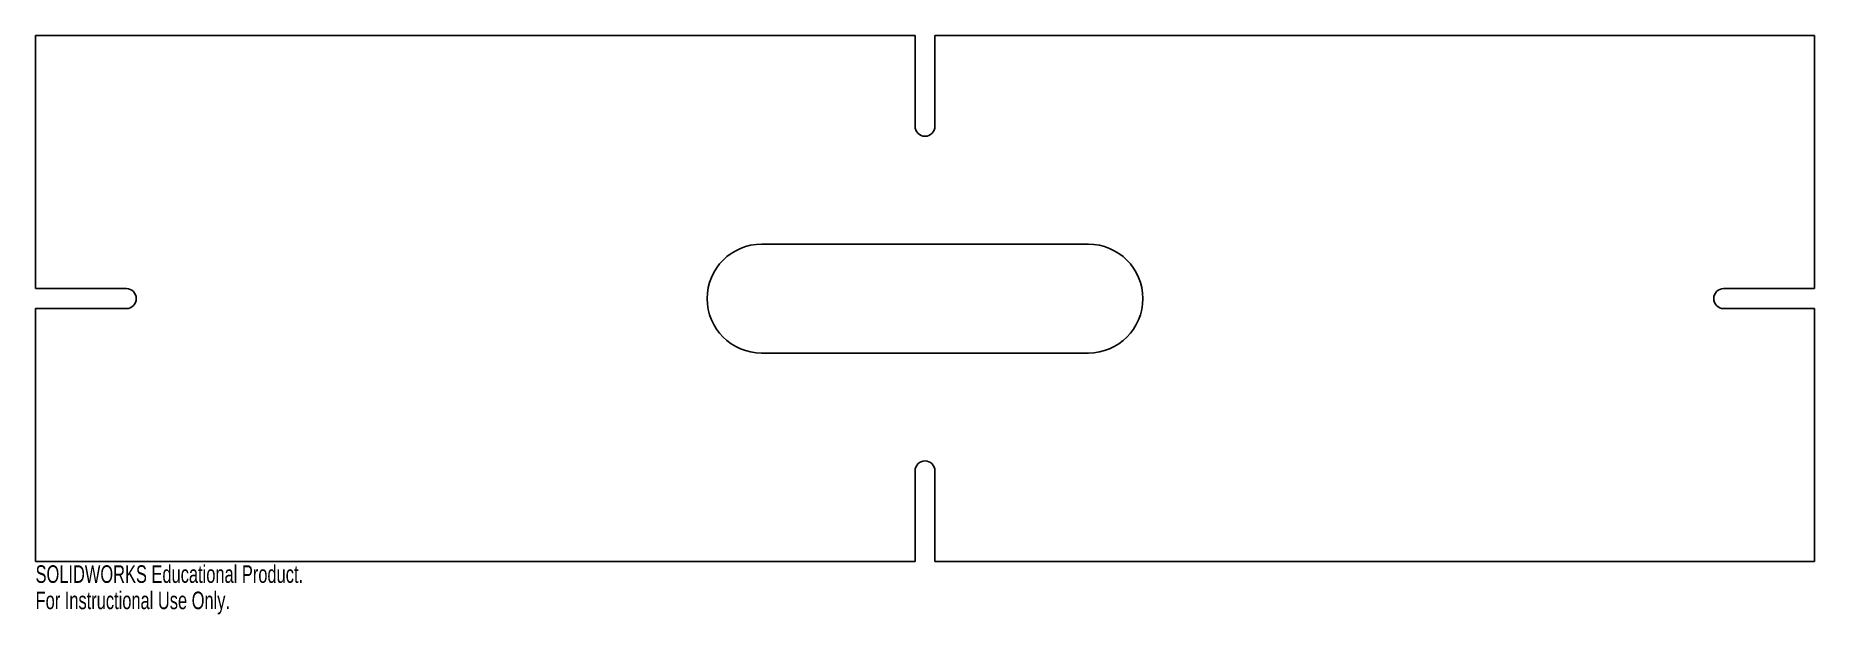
# Model space of a CAD drawing. Header units: millimetres. Extents: x -245 to 245, y -87 to 72.
import ezdxf

# ---------------------------------------------------------------- set-up
doc = ezdxf.new("R2010")
doc.units = ezdxf.units.MM
doc.styles.add('SLDTEXTSTYLE0', font='TXT', dxfattribs={"width": 0.7})

msp = doc.modelspace()

# ---------------------------------------------------------------- linework, layer by layer
at = {"color": 7, "linetype": 'Continuous', "lineweight": 25}
for p, q in [((-245, 2.75), (-245, 72.5)), ((-245, 72.5), (-2.75, 72.5)), ((-2.75, 72.5), (-2.75, 47.5)), ((2.75, 72.5), (2.75, 47.5)), ((2.75, 72.5), (245, 72.5)), ((245, 2.75), (245, 72.5)), ((-45, 15), (45, 15)), ((-245, 2.75), (-220, 2.75)), ((245, 2.75), (220, 2.75)), ((-245, -72.5), (-245, -2.75)), ((-245, -2.75), (-220, -2.75)), ((245, -2.75), (220, -2.75)), ((245, -72.5), (245, -2.75)), ((-45, -15), (45, -15)), ((-2.75, -72.5), (-2.75, -47.5)), ((2.75, -72.5), (2.75, -47.5)), ((-245, -72.5), (-2.75, -72.5)), ((2.75, -72.5), (245, -72.5))]:
    msp.add_line(p, q, dxfattribs=at)
for centre, radius, start, end in [((0, 47.5), 2.75, 180, 0), ((-45, 0), 15, 90, 270), ((45, 0), 15, 270, 90), ((-220, 0), 2.75, 270, 90), ((220, 0), 2.75, 90, 270), ((0, -47.5), 2.75, 0, 180)]:
    msp.add_arc(centre, radius, start, end, dxfattribs=at)

# ---------------------------------------------------------------- texts
at = {"color": 7, "linetype": 'Continuous', "char_height": 4.8336, "attachment_point": 1, "style": 'SLDTEXTSTYLE0'}
for s, insert in [('SOLIDWORKS Educational Product.', (-245, -73.52)), ('For Instructional Use Only.', (-245, -80.77))]:
    msp.add_mtext(s, dxfattribs=dict(at, insert=insert))

doc.saveas('drawing.dxf')
